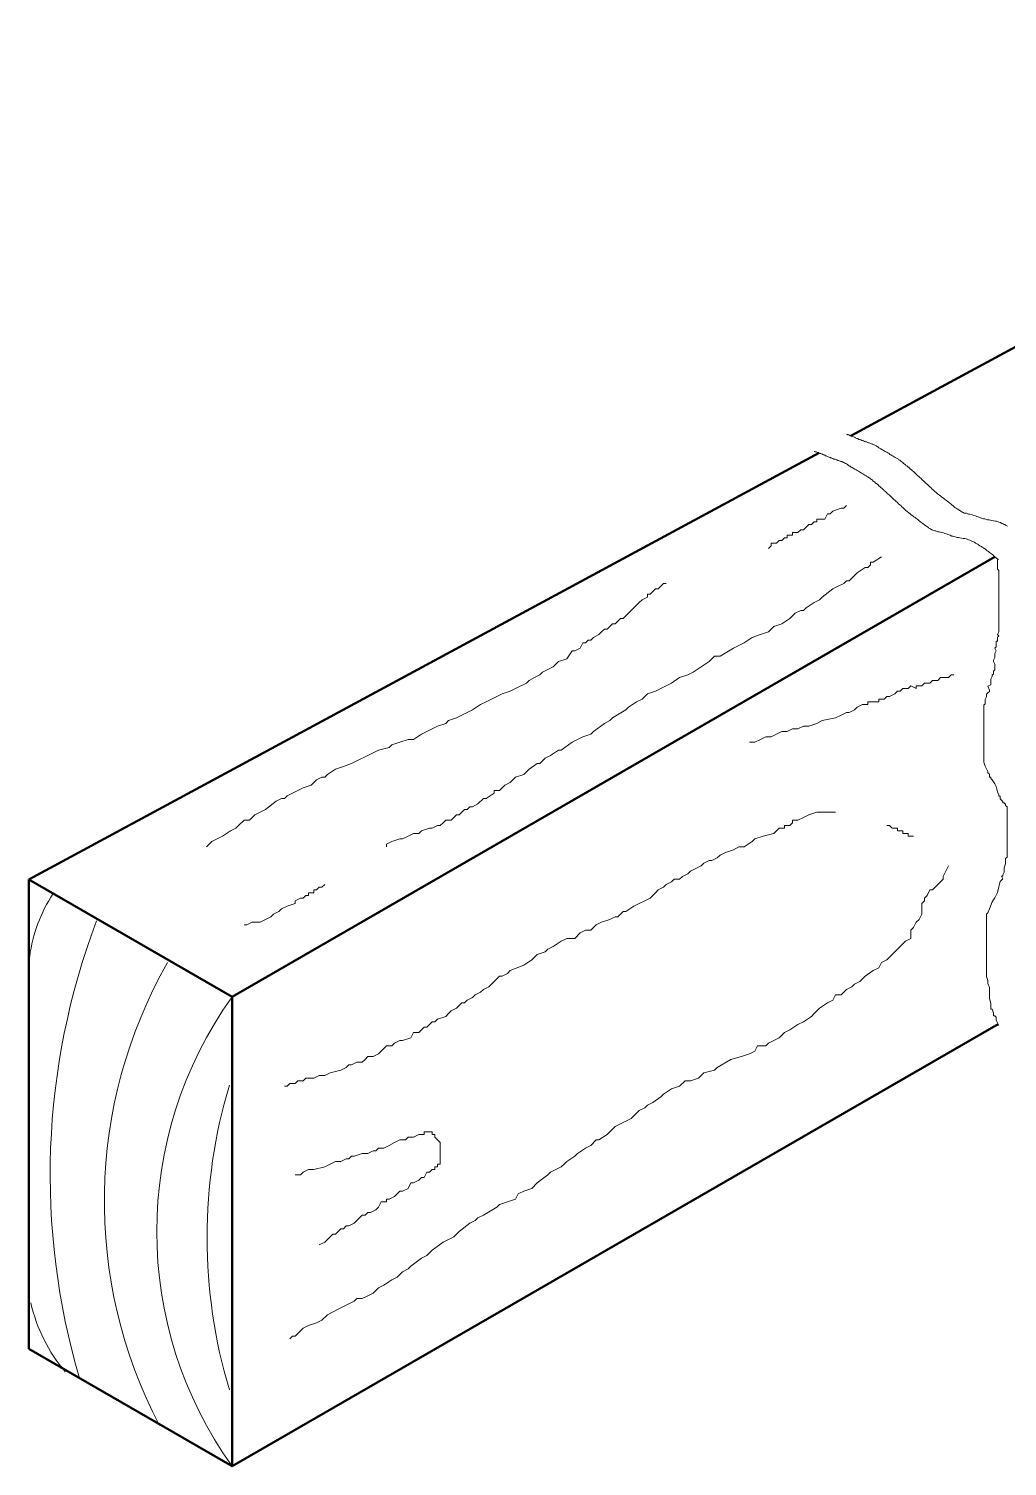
# Model space of a CAD drawing. Header units: millimetres. Extents: x -6.9 to 52, y 0 to 49.
# Drawn here: x -6.93 to 26.41, y 0 to 49 of the extents above; entities that cross this region are included whole.
import ezdxf

# ---------------------------------------------------------------- set-up
doc = ezdxf.new("R2010")
doc.units = ezdxf.units.MM
doc.layers.get('0').update_dxf_attribs({"lineweight": 50, "true_color": 0xffffff})
for name, color, linetype, lineweight, true_color in [('layer 1', 7, 'Continuous', 0, 0x000000), ('layer 2', 7, 'Continuous', 0, 0x000000), ('layer 3', 7, 'Continuous', 0, 0x000000)]:
    doc.layers.add(name, color=color, linetype=linetype, lineweight=lineweight, true_color=true_color)

msp = doc.modelspace()

# ---------------------------------------------------------------- linework, layer by layer
for p, q in [((21.078, 35.126), (46.765, 49)), ((-6.928, 20), (19.996, 34.542)), ((25.985, 31.002), (0, 16)), ((0, 16), (-6.928, 20)), ((-6.928, 20), (-6.928, 4)), ((0, 0), (0, 16)), ((0, 0), (26.1, 15.069)), ((-6.928, 4), (0, 0))]:
    msp.add_line(p, q)
at = {"layer": 'layer 1'}
for p, q in [((20.937, 35.179), (20.963, 35.17)), ((20.963, 35.17), (20.981, 35.161)), ((20.981, 35.161), (21.007, 35.153)), ((21.007, 35.153), (21.016, 35.153)), ((21.016, 35.153), (21.034, 35.144)), ((21.034, 35.144), (21.042, 35.135)), ((21.042, 35.135), (21.069, 35.126)), ((21.069, 35.126), (21.078, 35.126)), ((21.078, 35.126), (21.095, 35.117)), ((21.095, 35.117), (21.122, 35.109)), ((21.122, 35.109), (21.148, 35.1)), ((21.148, 35.1), (21.166, 35.091)), ((21.166, 35.091), (21.192, 35.073)), ((21.192, 35.073), (21.21, 35.073)), ((21.21, 35.073), (21.236, 35.065)), ((21.236, 35.065), (21.254, 35.047)), ((21.254, 35.047), (21.28, 35.038)), ((21.28, 35.038), (21.307, 35.029)), ((21.307, 35.029), (21.324, 35.021)), ((21.324, 35.021), (21.351, 35.003)), ((21.351, 35.003), (21.377, 34.994)), ((21.377, 34.994), (21.404, 34.985)), ((21.404, 34.985), (21.421, 34.985)), ((21.421, 34.985), (21.439, 34.976)), ((21.439, 34.976), (21.456, 34.968)), ((21.456, 34.968), (21.474, 34.968)), ((21.474, 34.968), (21.509, 34.95)), ((21.509, 34.95), (21.545, 34.932)), ((21.545, 34.932), (21.58, 34.924)), ((21.58, 34.924), (21.615, 34.915)), ((21.615, 34.915), (21.641, 34.906)), ((21.641, 34.906), (21.677, 34.888)), ((21.677, 34.888), (21.703, 34.88)), ((21.703, 34.88), (21.721, 34.871)), ((21.721, 34.871), (21.756, 34.862)), ((21.756, 34.862), (21.782, 34.853)), ((21.782, 34.853), (21.809, 34.844)), ((21.809, 34.844), (21.826, 34.836)), ((21.826, 34.836), (21.853, 34.827)), ((21.853, 34.827), (21.87, 34.818)), ((21.87, 34.818), (21.897, 34.8)), ((21.897, 34.8), (21.941, 34.783)), ((19.827, 34.588), (19.845, 34.588)), ((19.845, 34.588), (19.862, 34.579)), ((19.862, 34.579), (19.897, 34.579)), ((19.897, 34.579), (19.924, 34.57)), ((19.924, 34.57), (19.942, 34.561)), ((19.942, 34.561), (19.968, 34.553)), ((19.968, 34.553), (19.977, 34.553)), ((19.977, 34.553), (19.994, 34.544)), ((19.994, 34.544), (20.003, 34.535)), ((20.003, 34.535), (20.03, 34.526)), ((20.03, 34.526), (20.038, 34.526)), ((20.038, 34.526), (20.056, 34.517)), ((20.056, 34.517), (20.082, 34.509)), ((20.082, 34.509), (20.109, 34.5)), ((20.109, 34.5), (20.126, 34.491)), ((20.126, 34.491), (20.153, 34.473)), ((20.153, 34.473), (20.171, 34.473)), ((20.171, 34.473), (20.197, 34.465)), ((20.197, 34.465), (20.215, 34.447)), ((20.215, 34.447), (20.241, 34.438)), ((20.241, 34.438), (20.267, 34.429)), ((20.267, 34.429), (20.285, 34.421)), ((20.285, 34.421), (20.311, 34.403)), ((20.311, 34.403), (20.338, 34.394)), ((20.338, 34.394), (20.364, 34.385)), ((20.364, 34.385), (20.382, 34.385)), ((20.382, 34.385), (20.4, 34.376)), ((20.4, 34.376), (20.417, 34.368)), ((20.417, 34.368), (20.435, 34.368)), ((20.435, 34.368), (20.47, 34.35)), ((20.47, 34.35), (20.505, 34.332)), ((20.505, 34.332), (20.541, 34.324)), ((20.541, 34.324), (20.576, 34.315)), ((20.576, 34.315), (20.602, 34.306)), ((20.602, 34.306), (20.637, 34.288)), ((21.941, 34.783), (21.976, 34.765)), ((21.976, 34.765), (22.003, 34.747)), ((22.003, 34.747), (22.038, 34.712)), ((22.038, 34.712), (22.073, 34.695)), ((22.073, 34.695), (22.099, 34.686)), ((22.099, 34.686), (22.126, 34.659)), ((22.126, 34.659), (22.161, 34.642)), ((22.161, 34.642), (22.196, 34.624)), ((22.196, 34.624), (22.249, 34.589)), ((22.249, 34.589), (22.276, 34.58)), ((22.276, 34.58), (22.302, 34.562)), ((22.302, 34.562), (22.337, 34.545)), ((22.337, 34.545), (22.381, 34.518)), ((22.381, 34.518), (22.408, 34.492)), ((22.408, 34.492), (22.443, 34.474)), ((22.443, 34.474), (22.478, 34.448)), ((22.478, 34.448), (22.522, 34.43)), ((22.522, 34.43), (22.558, 34.404)), ((22.558, 34.404), (22.593, 34.386)), ((22.593, 34.386), (22.637, 34.36)), ((22.637, 34.36), (22.654, 34.351)), ((22.654, 34.351), (22.698, 34.325)), ((22.698, 34.325), (22.716, 34.307)), ((22.716, 34.307), (22.751, 34.289)), ((20.637, 34.288), (20.664, 34.28)), ((20.664, 34.28), (20.681, 34.271)), ((20.681, 34.271), (20.717, 34.262)), ((20.717, 34.262), (20.743, 34.253)), ((20.743, 34.253), (20.77, 34.244)), ((20.77, 34.244), (20.787, 34.236)), ((20.787, 34.236), (20.814, 34.227)), ((20.814, 34.227), (20.831, 34.218)), ((20.831, 34.218), (20.858, 34.2)), ((20.858, 34.2), (20.902, 34.183)), ((20.902, 34.183), (20.937, 34.165)), ((20.937, 34.165), (20.963, 34.147)), ((20.963, 34.147), (20.999, 34.112)), ((20.999, 34.112), (21.034, 34.095)), ((21.034, 34.095), (21.06, 34.086)), ((21.06, 34.086), (21.087, 34.059)), ((21.087, 34.059), (21.122, 34.042)), ((21.122, 34.042), (21.157, 34.024)), ((21.157, 34.024), (21.21, 33.989)), ((21.21, 33.989), (21.236, 33.98)), ((21.236, 33.98), (21.263, 33.962)), ((21.263, 33.962), (21.298, 33.945)), ((21.298, 33.945), (21.342, 33.918)), ((21.342, 33.918), (21.369, 33.892)), ((21.369, 33.892), (21.404, 33.874)), ((21.404, 33.874), (21.439, 33.848)), ((21.439, 33.848), (21.483, 33.83)), ((21.483, 33.83), (21.518, 33.804)), ((22.751, 34.289), (22.787, 34.263)), ((22.787, 34.263), (22.822, 34.237)), ((22.822, 34.237), (22.848, 34.219)), ((22.848, 34.219), (22.875, 34.184)), ((22.875, 34.184), (22.901, 34.166)), ((22.901, 34.166), (22.936, 34.14)), ((22.936, 34.14), (22.954, 34.113)), ((22.954, 34.113), (22.989, 34.096)), ((22.989, 34.096), (23.033, 34.06)), ((23.033, 34.06), (23.051, 34.052)), ((23.051, 34.052), (23.077, 34.025)), ((23.077, 34.025), (23.112, 33.99)), ((23.112, 33.99), (23.13, 33.972)), ((23.13, 33.972), (23.157, 33.955)), ((23.157, 33.955), (23.183, 33.928)), ((23.183, 33.928), (23.209, 33.911)), ((23.209, 33.911), (23.245, 33.875)), ((23.245, 33.875), (23.262, 33.858)), ((23.262, 33.858), (23.28, 33.84)), ((23.28, 33.84), (23.306, 33.814)), ((23.306, 33.814), (23.341, 33.778)), ((21.518, 33.804), (21.554, 33.786)), ((21.554, 33.786), (21.598, 33.76)), ((21.598, 33.76), (21.615, 33.751)), ((21.615, 33.751), (21.659, 33.725)), ((21.659, 33.725), (21.677, 33.707)), ((21.677, 33.707), (21.712, 33.689)), ((21.712, 33.689), (21.747, 33.663)), ((21.747, 33.663), (21.783, 33.637)), ((21.783, 33.637), (21.809, 33.619)), ((21.809, 33.619), (21.835, 33.584)), ((21.835, 33.584), (21.862, 33.566)), ((21.862, 33.566), (21.897, 33.54)), ((21.897, 33.54), (21.915, 33.513)), ((21.915, 33.513), (21.95, 33.496)), ((21.95, 33.496), (21.994, 33.46)), ((21.994, 33.46), (22.012, 33.452)), ((22.012, 33.452), (22.038, 33.425)), ((22.038, 33.425), (22.073, 33.39)), ((22.073, 33.39), (22.091, 33.372)), ((22.091, 33.372), (22.117, 33.355)), ((22.117, 33.355), (22.144, 33.328)), ((22.144, 33.328), (22.17, 33.311)), ((23.341, 33.778), (23.359, 33.761)), ((23.359, 33.761), (23.394, 33.734)), ((23.394, 33.734), (23.43, 33.708)), ((23.43, 33.708), (23.474, 33.664)), ((23.474, 33.664), (23.5, 33.638)), ((23.5, 33.638), (23.526, 33.611)), ((23.526, 33.611), (23.553, 33.585)), ((23.553, 33.585), (23.588, 33.558)), ((23.588, 33.558), (23.615, 33.532)), ((23.615, 33.532), (23.65, 33.497)), ((23.65, 33.497), (23.694, 33.461)), ((23.694, 33.461), (23.747, 33.408)), ((23.747, 33.408), (23.782, 33.373)), ((23.782, 33.373), (23.817, 33.347)), ((23.817, 33.347), (23.852, 33.303)), ((22.17, 33.311), (22.205, 33.275)), ((22.205, 33.275), (22.223, 33.258)), ((22.223, 33.258), (22.241, 33.24)), ((22.241, 33.24), (22.267, 33.214)), ((22.267, 33.214), (22.302, 33.178)), ((22.302, 33.178), (22.32, 33.161)), ((22.32, 33.161), (22.355, 33.134)), ((22.355, 33.134), (22.39, 33.108)), ((22.39, 33.108), (22.434, 33.064)), ((22.434, 33.064), (22.461, 33.038)), ((22.461, 33.038), (22.487, 33.011)), ((22.487, 33.011), (22.514, 32.985)), ((22.514, 32.985), (22.549, 32.958)), ((22.549, 32.958), (22.575, 32.932)), ((22.575, 32.932), (22.611, 32.897)), ((22.611, 32.897), (22.655, 32.861)), ((22.655, 32.861), (22.707, 32.808)), ((23.852, 33.303), (23.896, 33.268)), ((23.896, 33.268), (23.932, 33.241)), ((23.932, 33.241), (23.993, 33.179)), ((23.993, 33.179), (24.037, 33.144)), ((24.037, 33.144), (24.099, 33.1)), ((24.099, 33.1), (24.143, 33.065)), ((24.143, 33.065), (24.178, 33.03)), ((24.178, 33.03), (24.231, 32.994)), ((24.231, 32.994), (24.266, 32.968)), ((24.266, 32.968), (24.31, 32.942)), ((24.31, 32.942), (24.337, 32.915)), ((24.337, 32.915), (24.399, 32.871)), ((24.399, 32.871), (24.451, 32.827)), ((22.707, 32.808), (22.743, 32.773)), ((22.743, 32.773), (22.778, 32.747)), ((22.778, 32.747), (22.813, 32.703)), ((22.813, 32.703), (22.857, 32.668)), ((22.857, 32.668), (22.892, 32.641)), ((22.892, 32.641), (22.954, 32.579)), ((22.954, 32.579), (22.998, 32.544)), ((22.998, 32.544), (23.06, 32.5)), ((23.06, 32.5), (23.104, 32.465)), ((23.104, 32.465), (23.139, 32.43)), ((23.139, 32.43), (23.192, 32.394)), ((23.192, 32.394), (23.227, 32.368)), ((23.227, 32.368), (23.271, 32.342)), ((23.271, 32.342), (23.298, 32.315)), ((24.451, 32.827), (24.504, 32.783)), ((24.504, 32.783), (24.575, 32.73)), ((24.575, 32.73), (24.628, 32.686)), ((24.628, 32.686), (24.672, 32.66)), ((24.672, 32.66), (24.707, 32.633)), ((24.707, 32.633), (24.76, 32.598)), ((24.76, 32.598), (24.777, 32.58)), ((24.777, 32.58), (24.813, 32.563)), ((24.813, 32.563), (24.839, 32.545)), ((24.839, 32.545), (24.865, 32.528)), ((24.865, 32.528), (24.874, 32.519)), ((24.874, 32.519), (24.909, 32.51)), ((24.909, 32.51), (24.945, 32.492)), ((24.945, 32.492), (24.98, 32.484)), ((24.98, 32.484), (25.015, 32.484)), ((25.015, 32.484), (25.086, 32.457)), ((25.086, 32.457), (25.13, 32.448)), ((25.13, 32.448), (25.174, 32.44)), ((25.174, 32.44), (25.218, 32.431)), ((25.218, 32.431), (25.271, 32.413)), ((25.271, 32.413), (25.323, 32.395)), ((25.323, 32.395), (25.376, 32.378)), ((25.376, 32.378), (25.42, 32.36)), ((25.42, 32.36), (25.5, 32.334)), ((23.298, 32.315), (23.359, 32.271)), ((23.359, 32.271), (23.412, 32.227)), ((23.412, 32.227), (23.465, 32.183)), ((23.465, 32.183), (23.535, 32.13)), ((23.535, 32.13), (23.588, 32.086)), ((23.588, 32.086), (23.632, 32.06)), ((23.632, 32.06), (23.668, 32.033)), ((23.668, 32.033), (23.72, 31.998)), ((23.72, 31.998), (23.738, 31.98)), ((23.738, 31.98), (23.773, 31.963)), ((23.773, 31.963), (23.8, 31.945)), ((23.8, 31.945), (23.826, 31.928)), ((23.826, 31.928), (23.835, 31.919)), ((23.835, 31.919), (23.87, 31.91)), ((23.87, 31.91), (23.905, 31.892)), ((23.905, 31.892), (23.941, 31.884)), ((23.941, 31.884), (23.976, 31.884)), ((23.976, 31.884), (24.046, 31.857)), ((24.046, 31.857), (24.09, 31.848)), ((25.5, 32.334), (25.561, 32.307)), ((25.561, 32.307), (25.597, 32.299)), ((25.597, 32.299), (25.649, 32.29)), ((25.649, 32.29), (25.702, 32.272)), ((25.702, 32.272), (25.737, 32.263)), ((25.737, 32.263), (25.79, 32.255)), ((25.79, 32.255), (25.834, 32.246)), ((25.834, 32.246), (25.887, 32.237)), ((25.887, 32.237), (25.949, 32.228)), ((25.949, 32.228), (26.002, 32.219)), ((26.002, 32.219), (26.046, 32.211)), ((26.046, 32.211), (26.081, 32.202)), ((26.081, 32.202), (26.125, 32.184)), ((26.125, 32.184), (26.178, 32.166)), ((26.178, 32.166), (26.222, 32.14)), ((26.222, 32.14), (26.266, 32.122)), ((26.266, 32.122), (26.301, 32.105)), ((26.301, 32.105), (26.328, 32.096)), ((26.328, 32.096), (26.354, 32.078)), ((26.354, 32.078), (26.372, 32.07)), ((26.372, 32.07), (26.416, 32.043)), ((24.09, 31.848), (24.134, 31.84)), ((24.134, 31.84), (24.179, 31.831)), ((24.179, 31.831), (24.231, 31.813)), ((24.231, 31.813), (24.284, 31.795)), ((24.284, 31.795), (24.337, 31.778)), ((24.337, 31.778), (24.381, 31.76)), ((24.381, 31.76), (24.46, 31.734)), ((24.46, 31.734), (24.522, 31.707)), ((24.522, 31.707), (24.557, 31.699)), ((24.557, 31.699), (24.61, 31.69)), ((24.61, 31.69), (24.663, 31.672)), ((24.663, 31.672), (24.698, 31.663)), ((24.698, 31.663), (24.751, 31.655)), ((24.751, 31.655), (24.795, 31.646)), ((24.795, 31.646), (24.848, 31.637)), ((24.848, 31.637), (24.91, 31.628)), ((24.91, 31.628), (24.963, 31.619)), ((24.963, 31.619), (25.007, 31.611)), ((25.007, 31.611), (25.042, 31.602)), ((25.042, 31.602), (25.086, 31.584)), ((25.086, 31.584), (25.139, 31.566)), ((25.139, 31.566), (25.183, 31.54)), ((25.183, 31.54), (25.227, 31.522)), ((25.227, 31.522), (25.262, 31.505)), ((25.262, 31.505), (25.288, 31.496)), ((25.288, 31.496), (25.315, 31.478)), ((25.315, 31.478), (25.332, 31.47)), ((25.332, 31.47), (25.377, 31.443)), ((25.377, 31.443), (25.403, 31.426)), ((25.403, 31.426), (25.429, 31.408)), ((25.429, 31.408), (25.473, 31.373)), ((25.473, 31.373), (25.5, 31.364)), ((25.5, 31.364), (25.526, 31.346)), ((25.526, 31.346), (25.553, 31.329)), ((25.553, 31.329), (25.579, 31.32)), ((25.579, 31.32), (25.597, 31.302)), ((25.597, 31.302), (25.614, 31.293)), ((25.614, 31.293), (25.632, 31.285)), ((25.632, 31.285), (25.676, 31.249)), ((25.676, 31.249), (25.702, 31.232)), ((25.702, 31.232), (25.729, 31.205)), ((25.729, 31.205), (25.764, 31.179)), ((25.764, 31.179), (25.799, 31.152)), ((25.799, 31.152), (25.835, 31.126)), ((25.835, 31.126), (25.87, 31.1)), ((25.87, 31.1), (25.914, 31.064)), ((25.914, 31.064), (25.984, 31.003)), ((25.984, 31.003), (26.055, 30.941)), ((26.055, 30.941), (26.108, 30.906))]:
    msp.add_line(p, q, dxfattribs=at)
at = {"layer": 'layer 2'}
for p, q in [((26.076, 30.898), (26.076, 30.852)), ((26.076, 30.852), (26.076, 30.806)), ((26.076, 30.806), (26.076, 30.713)), ((26.076, 30.713), (26.076, 30.62)), ((26.076, 30.62), (26.076, 30.574)), ((26.076, 30.574), (26.122, 30.528)), ((26.122, 30.528), (26.122, 30.435)), ((26.122, 30.435), (26.122, 30.389)), ((26.122, 30.389), (26.122, 30.343)), ((26.122, 30.343), (26.122, 30.297)), ((26.122, 30.297), (26.122, 30.25)), ((26.122, 30.25), (26.122, 30.204)), ((26.122, 30.204), (26.122, 30.158)), ((26.122, 30.158), (26.122, 30.111)), ((26.122, 30.111), (26.122, 30.065)), ((26.122, 30.065), (26.122, 30.019)), ((26.122, 30.019), (26.122, 29.973)), ((26.122, 29.973), (26.122, 29.88)), ((26.122, 29.88), (26.122, 29.787)), ((26.122, 29.787), (26.122, 29.741)), ((26.122, 29.741), (26.122, 29.649)), ((26.122, 29.649), (26.122, 29.556)), ((26.122, 29.556), (26.122, 29.51)), ((26.122, 29.51), (26.122, 29.464)), ((26.122, 29.464), (26.122, 29.371)), ((26.122, 29.371), (26.122, 29.325)), ((26.122, 29.325), (26.122, 29.278)), ((26.122, 29.278), (26.122, 29.232)), ((26.122, 29.232), (26.122, 29.186)), ((26.122, 29.186), (26.122, 29.14)), ((26.122, 29.14), (26.122, 29.093)), ((26.122, 29.093), (26.122, 29.047)), ((26.122, 29.047), (26.122, 29.001)), ((26.122, 29.001), (26.122, 28.955)), ((26.122, 28.955), (26.122, 28.908)), ((26.122, 28.446), (26.076, 28.353)), ((26.122, 28.908), (26.122, 28.862)), ((26.122, 28.862), (26.122, 28.816)), ((26.122, 28.816), (26.122, 28.769)), ((26.122, 28.769), (26.122, 28.723)), ((26.122, 28.723), (26.122, 28.677)), ((26.122, 28.677), (26.122, 28.631)), ((26.122, 28.631), (26.122, 28.538)), ((26.122, 28.538), (26.122, 28.492)), ((26.122, 28.492), (26.122, 28.446)), ((26.029, 27.936), (25.983, 27.89)), ((26.076, 28.122), (26.029, 28.122)), ((26.029, 28.122), (26.029, 28.075)), ((26.029, 28.075), (26.029, 28.029)), ((26.029, 28.029), (26.029, 27.936)), ((26.076, 28.353), (26.122, 28.307)), ((26.122, 28.307), (26.076, 28.26)), ((26.076, 28.26), (26.076, 28.214)), ((26.076, 28.214), (26.076, 28.168)), ((26.076, 28.168), (26.076, 28.122)), ((25.983, 27.566), (25.937, 27.474)), ((25.937, 27.474), (25.937, 27.427)), ((25.983, 27.89), (26.029, 27.798)), ((26.029, 27.798), (25.983, 27.705)), ((25.983, 27.705), (25.983, 27.659)), ((25.983, 27.659), (25.983, 27.566)), ((25.937, 27.011), (25.891, 26.965)), ((25.891, 26.965), (25.891, 26.918)), ((25.937, 27.427), (25.983, 27.335)), ((25.983, 27.15), (25.937, 27.104)), ((25.937, 27.104), (25.937, 27.057)), ((25.937, 27.057), (25.937, 27.011)), ((25.983, 27.335), (25.983, 27.242)), ((25.983, 27.242), (25.983, 27.196)), ((25.983, 27.196), (25.983, 27.15)), ((25.844, 26.641), (25.752, 26.594)), ((25.752, 26.594), (25.798, 26.456)), ((25.891, 26.918), (25.844, 26.826)), ((25.844, 26.826), (25.844, 26.78)), ((25.844, 26.78), (25.844, 26.733)), ((25.844, 26.733), (25.844, 26.641)), ((25.659, 25.993), (25.613, 25.947)), ((25.705, 26.224), (25.659, 26.132)), ((25.659, 26.132), (25.659, 26.085)), ((25.659, 26.085), (25.659, 25.993)), ((25.752, 26.363), (25.705, 26.317)), ((25.705, 26.317), (25.705, 26.224)), ((25.798, 26.409), (25.752, 26.363)), ((25.798, 26.456), (25.798, 26.409)), ((25.613, 25.947), (25.613, 25.9)), ((25.613, 25.9), (25.613, 25.854)), ((25.613, 25.854), (25.613, 25.808)), ((25.613, 25.808), (25.613, 25.715)), ((25.613, 25.715), (25.613, 25.623)), ((25.613, 25.623), (25.613, 25.576)), ((25.613, 25.576), (25.613, 25.53)), ((25.613, 25.53), (25.613, 25.484)), ((25.613, 25.484), (25.613, 25.438)), ((25.613, 25.438), (25.613, 25.299)), ((25.613, 25.299), (25.613, 25.206)), ((25.613, 25.206), (25.613, 25.114)), ((25.613, 25.114), (25.613, 24.975)), ((25.613, 24.975), (25.613, 24.836)), ((25.613, 24.836), (25.613, 24.743)), ((25.613, 24.743), (25.613, 24.651)), ((25.613, 24.651), (25.613, 24.605)), ((25.613, 24.605), (25.613, 24.512)), ((25.613, 24.512), (25.613, 24.42)), ((25.613, 24.42), (25.613, 24.373)), ((25.613, 24.373), (25.613, 24.281)), ((25.613, 24.281), (25.613, 24.234)), ((25.613, 24.234), (25.613, 24.188)), ((25.613, 24.188), (25.613, 24.142)), ((25.613, 24.142), (25.613, 24.096)), ((25.613, 24.096), (25.613, 24.049)), ((25.613, 24.049), (25.613, 24.003)), ((25.613, 24.003), (25.659, 23.864)), ((25.659, 23.864), (25.752, 23.679)), ((25.752, 23.679), (25.752, 23.633)), ((25.752, 23.633), (25.798, 23.587)), ((25.798, 23.587), (25.798, 23.54)), ((25.798, 23.54), (25.798, 23.494)), ((25.798, 23.494), (25.844, 23.494)), ((25.844, 23.494), (25.844, 23.448)), ((25.844, 23.448), (25.891, 23.401)), ((25.891, 23.401), (25.983, 23.263)), ((25.983, 23.263), (26.029, 23.17)), ((26.029, 23.17), (26.076, 22.985)), ((26.076, 22.985), (26.122, 22.892)), ((26.122, 22.892), (26.122, 22.846)), ((26.122, 22.846), (26.168, 22.846)), ((26.168, 22.846), (26.168, 22.8)), ((26.168, 22.8), (26.168, 22.754)), ((26.168, 22.754), (26.215, 22.707)), ((26.215, 22.707), (26.261, 22.661)), ((26.261, 22.661), (26.261, 22.615)), ((26.261, 22.615), (26.307, 22.615)), ((26.307, 22.615), (26.353, 22.569)), ((26.353, 22.569), (26.353, 22.522)), ((26.353, 22.522), (26.4, 22.476)), ((26.4, 22.476), (26.4, 22.383)), ((26.4, 22.383), (26.4, 22.291)), ((26.4, 22.291), (26.4, 22.106)), ((26.4, 22.106), (26.4, 21.921)), ((26.4, 21.921), (26.4, 21.782)), ((26.4, 21.782), (26.4, 21.736)), ((26.4, 21.736), (26.4, 21.689)), ((26.4, 21.689), (26.4, 21.643)), ((26.4, 21.643), (26.4, 21.597)), ((26.4, 21.597), (26.4, 21.504)), ((26.4, 21.504), (26.4, 21.365)), ((26.4, 21.365), (26.4, 21.227)), ((26.4, 21.227), (26.4, 21.088)), ((26.4, 21.088), (26.4, 20.903)), ((26.4, 20.764), (26.353, 20.717)), ((26.353, 20.717), (26.353, 20.532)), ((26.4, 20.903), (26.4, 20.856)), ((26.4, 20.856), (26.4, 20.764)), ((26.261, 20.116), (26.215, 20.116)), ((26.215, 20.116), (26.261, 20.023)), ((26.307, 20.255), (26.261, 20.162)), ((26.261, 20.162), (26.261, 20.116)), ((26.353, 20.532), (26.307, 20.394)), ((26.307, 20.394), (26.307, 20.255)), ((26.122, 19.746), (26.076, 19.561)), ((26.168, 19.931), (26.122, 19.746)), ((26.261, 20.023), (26.168, 19.931)), ((25.891, 19.237), (25.798, 19.005)), ((25.983, 19.376), (25.891, 19.237)), ((26.076, 19.561), (25.983, 19.376)), ((25.752, 18.866), (25.705, 18.82)), ((25.705, 18.82), (25.705, 18.728)), ((25.705, 18.728), (25.705, 18.543)), ((25.798, 19.005), (25.752, 18.866)), ((25.705, 18.543), (25.705, 18.357)), ((25.705, 18.357), (25.705, 18.172)), ((25.705, 18.172), (25.705, 18.034)), ((25.705, 18.034), (25.705, 17.802)), ((25.705, 17.802), (25.705, 17.663)), ((25.705, 17.663), (25.705, 17.571)), ((25.705, 17.571), (25.705, 17.478)), ((25.705, 17.478), (25.705, 17.386)), ((25.705, 17.386), (25.705, 17.339)), ((25.705, 17.339), (25.705, 17.201)), ((25.705, 17.201), (25.705, 17.108)), ((25.705, 17.108), (25.705, 16.969)), ((25.705, 16.969), (25.705, 16.83)), ((25.705, 16.83), (25.705, 16.784)), ((25.705, 16.784), (25.705, 16.738)), ((25.705, 16.738), (25.705, 16.692)), ((25.705, 16.692), (25.752, 16.553)), ((25.752, 16.553), (25.752, 16.46)), ((25.752, 16.46), (25.798, 16.321)), ((25.798, 16.321), (25.798, 16.229)), ((25.798, 16.229), (25.798, 16.09)), ((25.798, 16.09), (25.798, 15.951)), ((25.798, 15.951), (25.844, 15.766)), ((25.844, 15.766), (25.844, 15.627)), ((25.844, 15.627), (25.844, 15.581)), ((25.844, 15.581), (25.891, 15.581)), ((25.891, 15.581), (25.937, 15.442)), ((25.937, 15.442), (25.937, 15.396)), ((25.937, 15.396), (25.937, 15.35)), ((25.937, 15.35), (25.983, 15.35)), ((25.983, 15.35), (26.029, 15.303)), ((26.029, 15.303), (26.029, 15.257)), ((26.029, 15.257), (26.029, 15.211)), ((26.029, 15.211), (26.122, 15.026))]:
    msp.add_line(p, q, dxfattribs=at)
at = {"layer": 'layer 3'}
for p, q in [((20.287, 32.47), (20.195, 32.287)), ((20.378, 32.47), (20.287, 32.47)), ((20.47, 32.561), (20.378, 32.47)), ((20.745, 32.653), (20.47, 32.561)), ((20.836, 32.653), (20.745, 32.653)), ((20.928, 32.745), (20.836, 32.653)), ((19.371, 31.92), (19.279, 31.828)), ((19.462, 31.92), (19.371, 31.92)), ((19.554, 32.012), (19.462, 31.92)), ((19.645, 32.103), (19.554, 32.012)), ((19.737, 32.103), (19.645, 32.103)), ((19.829, 32.195), (19.737, 32.103)), ((19.92, 32.195), (19.829, 32.195)), ((20.012, 32.287), (19.92, 32.287)), ((19.92, 32.287), (19.92, 32.195)), ((20.195, 32.287), (20.012, 32.287)), ((18.363, 31.37), (18.271, 31.279)), ((18.454, 31.462), (18.363, 31.462)), ((18.363, 31.462), (18.363, 31.37)), ((18.546, 31.462), (18.454, 31.462)), ((18.638, 31.554), (18.546, 31.462)), ((18.729, 31.554), (18.638, 31.554)), ((18.821, 31.645), (18.729, 31.554)), ((18.912, 31.645), (18.821, 31.645)), ((19.004, 31.737), (18.912, 31.737)), ((18.912, 31.737), (18.912, 31.645)), ((19.096, 31.737), (19.004, 31.737)), ((19.187, 31.828), (19.096, 31.828)), ((19.096, 31.828), (19.096, 31.737)), ((19.279, 31.828), (19.187, 31.828)), ((21.844, 30.821), (22.119, 31.004)), ((21.203, 30.362), (21.295, 30.454)), ((21.295, 30.454), (21.569, 30.637)), ((21.569, 30.637), (21.661, 30.637)), ((21.661, 30.637), (21.753, 30.729)), ((21.753, 30.729), (21.753, 30.821)), ((21.753, 30.821), (21.844, 30.821)), ((14.423, 29.904), (14.331, 29.813)), ((14.515, 29.904), (14.423, 29.904)), ((14.606, 29.996), (14.515, 29.904)), ((14.698, 30.088), (14.606, 29.996)), ((14.789, 30.088), (14.698, 30.088)), ((20.103, 29.629), (20.47, 29.904)), ((20.47, 29.904), (20.653, 29.996)), ((20.653, 29.996), (20.836, 30.088)), ((20.836, 30.088), (20.928, 30.179)), ((20.928, 30.179), (21.02, 30.179)), ((21.02, 30.179), (21.111, 30.271)), ((21.111, 30.271), (21.203, 30.362)), ((13.873, 29.446), (13.782, 29.355)), ((13.965, 29.538), (13.873, 29.446)), ((14.148, 29.629), (13.965, 29.538)), ((14.24, 29.721), (14.148, 29.721)), ((14.148, 29.721), (14.148, 29.629)), ((14.331, 29.813), (14.24, 29.721)), ((19.554, 29.263), (19.829, 29.446)), ((19.829, 29.446), (20.012, 29.538)), ((20.012, 29.538), (20.103, 29.629)), ((13.415, 28.988), (13.323, 28.896)), ((13.507, 29.08), (13.415, 28.988)), ((13.598, 29.171), (13.507, 29.08)), ((13.69, 29.263), (13.598, 29.171)), ((13.782, 29.355), (13.69, 29.263)), ((19.004, 28.896), (19.187, 29.08)), ((19.187, 29.08), (19.371, 29.171)), ((19.371, 29.171), (19.462, 29.171)), ((19.462, 29.171), (19.554, 29.263)), ((12.59, 28.438), (12.499, 28.347)), ((12.682, 28.53), (12.59, 28.438)), ((12.774, 28.53), (12.682, 28.53)), ((12.865, 28.622), (12.774, 28.53)), ((12.957, 28.713), (12.865, 28.622)), ((13.049, 28.713), (12.957, 28.713)), ((13.232, 28.896), (13.049, 28.713)), ((13.323, 28.896), (13.232, 28.896)), ((17.996, 28.347), (18.271, 28.438)), ((18.271, 28.438), (18.454, 28.622)), ((18.454, 28.622), (18.729, 28.713)), ((18.729, 28.713), (19.004, 28.896)), ((11.949, 28.072), (11.857, 27.889)), ((12.041, 28.072), (11.949, 28.072)), ((12.132, 28.164), (12.041, 28.072)), ((12.224, 28.164), (12.132, 28.164)), ((12.316, 28.255), (12.224, 28.164)), ((12.499, 28.347), (12.316, 28.255)), ((17.08, 27.889), (17.263, 27.98)), ((17.263, 27.98), (17.446, 28.072)), ((17.446, 28.072), (17.721, 28.255)), ((17.721, 28.255), (17.996, 28.347)), ((11.399, 27.522), (11.124, 27.431)), ((11.583, 27.797), (11.399, 27.522)), ((11.674, 27.797), (11.583, 27.797)), ((11.857, 27.889), (11.674, 27.797)), ((16.255, 27.431), (16.439, 27.614)), ((16.439, 27.614), (16.622, 27.614)), ((16.622, 27.614), (17.08, 27.889)), ((10.483, 26.972), (10.3, 26.881)), ((10.575, 27.064), (10.483, 26.972)), ((10.758, 27.156), (10.575, 27.064)), ((10.941, 27.247), (10.758, 27.156)), ((11.033, 27.339), (10.941, 27.247)), ((11.124, 27.431), (11.033, 27.339)), ((15.247, 26.881), (15.522, 26.972)), ((15.522, 26.972), (15.706, 27.064)), ((15.706, 27.064), (15.98, 27.247)), ((15.98, 27.247), (16.255, 27.431)), ((24.41, 26.881), (24.501, 26.972)), ((24.501, 26.972), (24.593, 26.972)), ((9.659, 26.514), (9.475, 26.423)), ((10.025, 26.698), (9.659, 26.514)), ((10.117, 26.789), (10.025, 26.698)), ((10.3, 26.881), (10.117, 26.789)), ((14.423, 26.423), (14.606, 26.514)), ((14.606, 26.514), (14.973, 26.698)), ((14.973, 26.698), (15.247, 26.881)), ((22.761, 26.423), (22.852, 26.514)), ((22.852, 26.514), (22.944, 26.514)), ((22.944, 26.514), (23.035, 26.514)), ((23.035, 26.514), (23.127, 26.606)), ((23.127, 26.606), (23.31, 26.514)), ((23.31, 26.514), (23.31, 26.606)), ((23.31, 26.606), (23.494, 26.606)), ((23.494, 26.606), (23.585, 26.698)), ((23.585, 26.698), (23.677, 26.698)), ((23.677, 26.698), (23.768, 26.698)), ((23.768, 26.698), (23.86, 26.789)), ((23.86, 26.789), (23.952, 26.789)), ((23.952, 26.789), (24.043, 26.789)), ((24.043, 26.789), (24.135, 26.881)), ((24.135, 26.881), (24.318, 26.881)), ((24.318, 26.881), (24.41, 26.881)), ((8.651, 26.056), (8.467, 25.965)), ((9.017, 26.239), (8.651, 26.056)), ((9.2, 26.331), (9.017, 26.239)), ((9.475, 26.423), (9.2, 26.331)), ((13.507, 25.873), (13.782, 26.056)), ((13.782, 26.056), (13.965, 26.148)), ((13.965, 26.148), (14.056, 26.239)), ((14.056, 26.239), (14.148, 26.331)), ((14.148, 26.331), (14.423, 26.423)), ((21.661, 25.965), (21.661, 26.056)), ((21.661, 26.056), (21.844, 26.056)), ((21.844, 26.056), (21.936, 26.056)), ((21.936, 26.056), (22.028, 26.056)), ((22.028, 26.056), (22.028, 26.148)), ((22.028, 26.148), (22.119, 26.148)), ((22.119, 26.148), (22.211, 26.148)), ((22.211, 26.148), (22.302, 26.239)), ((22.302, 26.239), (22.394, 26.239)), ((22.394, 26.239), (22.577, 26.331)), ((22.577, 26.331), (22.669, 26.423)), ((22.669, 26.423), (22.761, 26.423)), ((7.643, 25.506), (7.368, 25.415)), ((7.826, 25.598), (7.643, 25.506)), ((8.009, 25.69), (7.826, 25.598)), ((8.193, 25.781), (8.009, 25.69)), ((8.467, 25.965), (8.193, 25.781)), ((12.865, 25.415), (12.957, 25.506)), ((12.957, 25.506), (13.415, 25.781)), ((13.415, 25.781), (13.507, 25.873)), ((20.103, 25.415), (20.562, 25.506)), ((20.562, 25.506), (20.745, 25.598)), ((20.745, 25.598), (20.928, 25.69)), ((20.928, 25.69), (21.02, 25.69)), ((21.02, 25.69), (21.203, 25.781)), ((21.203, 25.781), (21.295, 25.873)), ((21.295, 25.873), (21.478, 25.965)), ((21.478, 25.965), (21.569, 25.965)), ((21.569, 25.965), (21.661, 25.965)), ((6.818, 25.14), (6.452, 24.957)), ((7.001, 25.232), (6.818, 25.14)), ((7.276, 25.323), (7.001, 25.232)), ((7.368, 25.415), (7.276, 25.323)), ((12.224, 24.957), (12.316, 25.048)), ((12.316, 25.048), (12.682, 25.323)), ((12.682, 25.323), (12.865, 25.415)), ((18.363, 24.865), (18.729, 25.048)), ((18.729, 25.048), (18.912, 25.048)), ((18.912, 25.048), (19.096, 25.14)), ((19.096, 25.14), (19.279, 25.14)), ((19.279, 25.14), (19.462, 25.232)), ((19.462, 25.232), (19.645, 25.232)), ((19.645, 25.232), (19.92, 25.323)), ((19.92, 25.323), (20.103, 25.415)), ((5.444, 24.59), (5.352, 24.499)), ((5.719, 24.682), (5.444, 24.59)), ((5.994, 24.773), (5.719, 24.682)), ((6.177, 24.773), (5.994, 24.773)), ((6.452, 24.957), (6.177, 24.773)), ((11.216, 24.407), (11.583, 24.682)), ((11.583, 24.682), (11.766, 24.773)), ((11.766, 24.773), (11.949, 24.865)), ((11.949, 24.865), (12.224, 24.957)), ((17.63, 24.682), (17.813, 24.682)), ((17.813, 24.682), (17.996, 24.773)), ((17.996, 24.773), (18.179, 24.865)), ((18.179, 24.865), (18.363, 24.865)), ((4.253, 24.041), (4.07, 23.949)), ((4.619, 24.224), (4.253, 24.041)), ((4.986, 24.407), (4.619, 24.224)), ((5.352, 24.499), (4.986, 24.407)), ((10.483, 23.949), (10.666, 24.132)), ((10.666, 24.132), (10.85, 24.224)), ((10.85, 24.224), (11.124, 24.407)), ((11.124, 24.407), (11.216, 24.407)), ((3.245, 23.582), (3.153, 23.491)), ((3.52, 23.766), (3.245, 23.582)), ((3.795, 23.857), (3.52, 23.766)), ((4.07, 23.949), (3.795, 23.857)), ((9.659, 23.491), (9.933, 23.582)), ((9.933, 23.582), (10.025, 23.674)), ((10.025, 23.674), (10.117, 23.766)), ((10.117, 23.766), (10.392, 23.949)), ((10.392, 23.949), (10.483, 23.949)), ((2.237, 23.033), (2.054, 22.941)), ((2.42, 23.124), (2.237, 23.033)), ((2.695, 23.216), (2.42, 23.124)), ((2.878, 23.399), (2.695, 23.216)), ((3.062, 23.491), (2.878, 23.399)), ((3.153, 23.491), (3.062, 23.491)), ((8.926, 22.941), (8.926, 23.033)), ((8.926, 23.033), (9.109, 23.033)), ((9.109, 23.033), (9.2, 23.124)), ((9.2, 23.124), (9.292, 23.216)), ((9.292, 23.216), (9.475, 23.308)), ((9.475, 23.308), (9.567, 23.399)), ((9.567, 23.399), (9.659, 23.491)), ((1.504, 22.666), (1.138, 22.391)), ((1.687, 22.758), (1.504, 22.666)), ((1.779, 22.758), (1.687, 22.758)), ((1.871, 22.849), (1.779, 22.758)), ((2.054, 22.941), (1.871, 22.849)), ((8.193, 22.483), (8.376, 22.575)), ((8.376, 22.575), (8.559, 22.758)), ((8.559, 22.758), (8.651, 22.758)), ((8.651, 22.758), (8.926, 22.941)), ((0.771, 22.208), (0.588, 22.025)), ((0.954, 22.3), (0.771, 22.208)), ((1.138, 22.391), (0.954, 22.3)), ((7.46, 22.025), (7.551, 22.116)), ((7.551, 22.116), (7.643, 22.208)), ((7.643, 22.208), (7.734, 22.208)), ((7.734, 22.208), (7.826, 22.3)), ((7.826, 22.3), (7.918, 22.391)), ((7.918, 22.391), (8.009, 22.391)), ((8.009, 22.391), (8.101, 22.483)), ((8.101, 22.483), (8.193, 22.483)), ((19.279, 22.025), (19.462, 22.116)), ((19.462, 22.116), (19.645, 22.208)), ((19.645, 22.208), (19.92, 22.3)), ((19.92, 22.3), (20.012, 22.3)), ((20.012, 22.3), (20.103, 22.3)), ((20.103, 22.3), (20.195, 22.3)), ((20.195, 22.3), (20.287, 22.3)), ((20.287, 22.3), (20.378, 22.3)), ((20.378, 22.3), (20.562, 22.3)), ((-0.053, 21.658), (-0.328, 21.475)), ((0.13, 21.75), (-0.053, 21.658)), ((0.221, 21.842), (0.13, 21.75)), ((0.405, 22.025), (0.221, 21.842)), ((0.588, 22.025), (0.405, 22.025)), ((5.994, 21.475), (6.177, 21.567)), ((6.177, 21.567), (6.36, 21.567)), ((6.36, 21.567), (6.452, 21.658)), ((6.452, 21.658), (6.727, 21.75)), ((6.727, 21.75), (6.818, 21.75)), ((6.818, 21.75), (7.001, 21.842)), ((7.001, 21.842), (7.093, 21.842)), ((7.093, 21.842), (7.185, 21.933)), ((7.185, 21.933), (7.276, 22.025)), ((7.276, 22.025), (7.368, 22.025)), ((7.368, 22.025), (7.46, 22.025)), ((18.088, 21.475), (18.454, 21.567)), ((18.454, 21.567), (18.638, 21.75)), ((18.638, 21.75), (18.821, 21.75)), ((18.821, 21.75), (18.821, 21.842)), ((18.821, 21.842), (19.004, 21.842)), ((19.004, 21.842), (19.096, 21.933)), ((19.096, 21.933), (19.096, 22.025)), ((19.096, 22.025), (19.279, 22.025)), ((22.302, 21.842), (22.394, 21.842)), ((22.394, 21.842), (22.486, 21.75)), ((22.486, 21.75), (22.577, 21.75)), ((22.577, 21.75), (22.669, 21.75)), ((22.669, 21.75), (22.669, 21.658)), ((22.669, 21.658), (22.761, 21.658)), ((22.761, 21.658), (22.852, 21.658)), ((22.852, 21.658), (22.852, 21.567)), ((22.852, 21.567), (22.944, 21.567)), ((22.944, 21.567), (23.035, 21.567)), ((23.035, 21.567), (23.035, 21.475)), ((-0.786, 21.2), (-0.878, 21.109)), ((-0.695, 21.292), (-0.786, 21.2)), ((-0.512, 21.383), (-0.695, 21.292)), ((-0.328, 21.475), (-0.512, 21.383)), ((5.261, 21.2), (5.444, 21.292)), ((5.261, 21.109), (5.261, 21.2)), ((5.444, 21.292), (5.719, 21.383)), ((5.719, 21.383), (5.81, 21.383)), ((5.81, 21.383), (5.994, 21.475)), ((17.08, 21.017), (17.263, 21.109)), ((17.263, 21.109), (17.446, 21.109)), ((17.446, 21.109), (17.721, 21.292)), ((17.721, 21.292), (17.813, 21.383)), ((17.813, 21.383), (18.088, 21.475)), ((23.035, 21.475), (23.127, 21.475)), ((23.127, 21.475), (23.219, 21.475)), ((16.072, 20.559), (16.255, 20.65)), ((16.255, 20.65), (16.347, 20.65)), ((16.347, 20.65), (16.53, 20.742)), ((16.53, 20.742), (16.622, 20.834)), ((16.622, 20.834), (16.805, 20.925)), ((16.805, 20.925), (17.08, 21.017)), ((15.247, 20.009), (15.339, 20.101)), ((15.339, 20.101), (15.522, 20.192)), ((15.522, 20.192), (15.614, 20.284)), ((15.614, 20.284), (15.797, 20.376)), ((15.797, 20.376), (15.98, 20.467)), ((15.98, 20.467), (16.072, 20.559)), ((24.226, 20.101), (24.318, 20.284)), ((24.226, 20.009), (24.226, 20.101)), ((24.318, 20.284), (24.41, 20.467)), ((2.787, 19.551), (2.787, 19.643)), ((2.787, 19.643), (2.878, 19.643)), ((2.878, 19.643), (2.97, 19.734)), ((2.97, 19.734), (3.062, 19.734)), ((3.062, 19.734), (3.153, 19.826)), ((14.423, 19.551), (14.515, 19.643)), ((14.515, 19.643), (14.698, 19.734)), ((14.698, 19.734), (14.789, 19.826)), ((14.789, 19.826), (14.973, 19.917)), ((14.973, 19.917), (15.064, 20.009)), ((15.064, 20.009), (15.247, 20.009)), ((23.677, 19.459), (23.768, 19.643)), ((23.768, 19.643), (23.86, 19.643)), ((23.86, 19.643), (23.952, 19.734)), ((23.952, 19.734), (24.043, 19.826)), ((24.043, 19.826), (24.135, 19.917)), ((24.135, 19.917), (24.226, 20.009)), ((1.871, 19.093), (2.146, 19.185)), ((2.146, 19.276), (2.329, 19.368)), ((2.146, 19.185), (2.146, 19.276)), ((2.329, 19.368), (2.42, 19.368)), ((2.42, 19.368), (2.512, 19.459)), ((2.512, 19.459), (2.604, 19.459)), ((2.604, 19.459), (2.604, 19.551)), ((2.604, 19.551), (2.695, 19.551)), ((2.695, 19.551), (2.787, 19.551)), ((13.69, 19.093), (13.873, 19.185)), ((13.873, 19.185), (14.056, 19.276)), ((14.056, 19.276), (14.24, 19.368)), ((14.24, 19.368), (14.423, 19.551)), ((23.494, 19.185), (23.585, 19.276)), ((23.494, 19.093), (23.494, 19.185)), ((23.585, 19.368), (23.677, 19.459)), ((23.585, 19.276), (23.585, 19.368)), ((0.954, 18.543), (1.321, 18.726)), ((1.321, 18.726), (1.413, 18.818)), ((1.413, 18.818), (1.596, 18.91)), ((1.596, 18.91), (1.687, 19.001)), ((1.687, 19.001), (1.871, 19.093)), ((12.59, 18.543), (12.865, 18.635)), ((12.865, 18.635), (13.049, 18.726)), ((13.049, 18.726), (13.14, 18.726)), ((13.14, 18.726), (13.323, 18.91)), ((13.323, 18.91), (13.415, 18.91)), ((13.415, 18.91), (13.69, 19.093)), ((23.31, 18.543), (23.402, 18.635)), ((23.402, 18.635), (23.494, 18.818)), ((23.494, 19.001), (23.494, 19.093)), ((23.494, 18.91), (23.494, 19.001)), ((23.494, 18.818), (23.494, 18.91)), ((0.405, 18.452), (0.496, 18.452)), ((0.496, 18.452), (0.68, 18.543)), ((0.68, 18.543), (0.954, 18.543)), ((11.674, 17.993), (11.857, 18.177)), ((11.857, 18.177), (12.041, 18.268)), ((12.041, 18.268), (12.224, 18.268)), ((12.224, 18.268), (12.407, 18.452)), ((12.407, 18.452), (12.59, 18.543)), ((23.127, 18.268), (23.219, 18.36)), ((23.127, 18.177), (23.127, 18.268)), ((23.127, 17.993), (23.127, 18.177)), ((23.219, 18.36), (23.31, 18.543)), ((10.758, 17.627), (10.941, 17.719)), ((10.941, 17.719), (11.216, 17.902)), ((11.216, 17.902), (11.399, 17.993)), ((11.399, 17.993), (11.674, 17.993)), ((22.669, 17.627), (22.852, 17.81)), ((22.852, 17.81), (22.944, 17.902)), ((22.944, 17.902), (23.127, 17.993)), ((9.933, 17.077), (10.208, 17.26)), ((10.208, 17.26), (10.3, 17.352)), ((10.3, 17.352), (10.392, 17.444)), ((10.392, 17.444), (10.666, 17.535)), ((10.666, 17.535), (10.758, 17.627)), ((22.028, 16.986), (22.119, 17.169)), ((22.119, 17.169), (22.302, 17.26)), ((22.302, 17.26), (22.486, 17.444)), ((22.486, 17.444), (22.577, 17.535)), ((22.577, 17.535), (22.669, 17.627)), ((8.926, 16.527), (9.109, 16.711)), ((9.109, 16.711), (9.2, 16.711)), ((9.2, 16.711), (9.384, 16.802)), ((9.384, 16.802), (9.475, 16.894)), ((9.475, 16.894), (9.933, 17.077)), ((21.386, 16.527), (21.569, 16.711)), ((21.569, 16.711), (21.844, 16.894)), ((21.844, 16.894), (22.028, 16.986)), ((8.467, 16.161), (8.559, 16.253)), ((8.559, 16.253), (8.742, 16.344)), ((8.742, 16.344), (8.834, 16.436)), ((8.834, 16.436), (8.926, 16.527)), ((20.745, 16.069), (20.928, 16.253)), ((20.928, 16.253), (21.111, 16.344)), ((21.111, 16.344), (21.203, 16.436)), ((21.203, 16.436), (21.386, 16.527)), ((7.643, 15.611), (7.734, 15.703)), ((7.734, 15.703), (7.826, 15.794)), ((7.826, 15.794), (7.918, 15.794)), ((7.918, 15.794), (8.009, 15.886)), ((8.009, 15.886), (8.193, 15.978)), ((8.193, 15.978), (8.284, 16.069)), ((8.284, 16.069), (8.467, 16.161)), ((20.012, 15.611), (20.287, 15.794)), ((20.287, 15.794), (20.47, 15.886)), ((20.47, 15.886), (20.562, 16.069)), ((20.562, 16.069), (20.745, 16.069)), ((6.91, 15.153), (7.001, 15.245)), ((7.001, 15.245), (7.276, 15.336)), ((7.276, 15.336), (7.368, 15.428)), ((7.368, 15.428), (7.46, 15.52)), ((7.46, 15.52), (7.643, 15.611)), ((19.462, 15.153), (19.737, 15.336)), ((19.737, 15.336), (19.829, 15.428)), ((19.829, 15.428), (20.012, 15.611)), ((6.085, 14.603), (6.177, 14.787)), ((6.177, 14.787), (6.36, 14.787)), ((6.36, 14.787), (6.543, 14.97)), ((6.543, 14.97), (6.635, 14.97)), ((6.635, 14.97), (6.818, 15.153)), ((6.818, 15.153), (6.91, 15.153)), ((18.638, 14.603), (18.821, 14.787)), ((18.821, 14.787), (19.004, 14.878)), ((19.004, 14.878), (19.279, 15.062)), ((19.279, 15.062), (19.462, 15.153)), ((5.077, 14.145), (5.261, 14.329)), ((5.261, 14.329), (5.444, 14.329)), ((5.444, 14.329), (5.536, 14.42)), ((5.536, 14.42), (5.719, 14.512)), ((5.719, 14.512), (5.81, 14.512)), ((5.81, 14.512), (6.085, 14.603)), ((17.813, 14.145), (17.905, 14.329)), ((17.905, 14.329), (18.179, 14.329)), ((18.179, 14.329), (18.271, 14.42)), ((18.271, 14.42), (18.454, 14.512)), ((18.454, 14.512), (18.638, 14.603)), ((4.07, 13.687), (4.253, 13.779)), ((4.253, 13.779), (4.436, 13.779)), ((4.436, 13.779), (4.528, 13.87)), ((4.528, 13.87), (4.619, 13.962)), ((4.619, 13.962), (4.803, 13.962)), ((4.803, 13.962), (4.986, 14.054)), ((4.986, 14.054), (5.077, 14.145)), ((16.53, 13.596), (16.988, 13.87)), ((16.988, 13.87), (17.355, 13.962)), ((17.355, 13.962), (17.63, 14.054)), ((17.63, 14.054), (17.813, 14.145)), ((2.787, 13.229), (2.97, 13.321)), ((2.97, 13.321), (3.153, 13.321)), ((3.153, 13.321), (3.337, 13.412)), ((3.337, 13.412), (3.703, 13.504)), ((3.703, 13.504), (3.886, 13.596)), ((3.886, 13.596), (3.978, 13.687)), ((3.978, 13.687), (4.07, 13.687)), ((15.889, 13.229), (16.072, 13.412)), ((16.072, 13.412), (16.439, 13.504)), ((16.439, 13.504), (16.53, 13.596)), ((1.779, 12.954), (1.871, 12.954)), ((1.871, 12.954), (1.962, 13.046)), ((1.962, 13.046), (2.054, 13.046)), ((2.054, 13.046), (2.146, 13.046)), ((2.146, 13.046), (2.237, 13.137)), ((2.237, 13.137), (2.42, 13.137)), ((2.42, 13.137), (2.512, 13.229)), ((2.512, 13.229), (2.604, 13.229)), ((2.604, 13.229), (2.787, 13.229)), ((14.698, 12.679), (14.973, 12.863)), ((14.973, 12.863), (15.247, 12.954)), ((15.247, 12.954), (15.431, 13.137)), ((15.431, 13.137), (15.614, 13.137)), ((15.614, 13.137), (15.889, 13.229)), ((14.056, 12.221), (14.148, 12.313)), ((14.148, 12.313), (14.331, 12.404)), ((14.331, 12.404), (14.606, 12.588)), ((14.606, 12.588), (14.698, 12.679)), ((13.232, 11.671), (13.415, 11.763)), ((13.415, 11.763), (13.598, 11.855)), ((13.598, 11.855), (13.69, 11.946)), ((13.69, 11.946), (13.873, 12.13)), ((13.873, 12.13), (14.056, 12.221)), ((6.177, 11.213), (6.36, 11.305)), ((6.36, 11.305), (6.543, 11.305)), ((6.543, 11.305), (6.543, 11.397)), ((6.543, 11.397), (6.635, 11.397)), ((6.635, 11.397), (6.727, 11.397)), ((6.727, 11.397), (6.818, 11.397)), ((6.818, 11.397), (6.818, 11.305)), ((6.818, 11.305), (6.91, 11.305)), ((6.91, 11.305), (6.91, 11.213)), ((12.499, 11.122), (12.774, 11.305)), ((12.774, 11.305), (12.957, 11.488)), ((12.957, 11.488), (13.049, 11.58)), ((13.049, 11.58), (13.232, 11.671)), ((4.894, 10.755), (4.986, 10.847)), ((4.986, 10.847), (5.169, 10.847)), ((5.169, 10.847), (5.352, 10.939)), ((5.352, 10.939), (5.536, 11.03)), ((5.536, 11.03), (5.719, 11.122)), ((5.719, 11.122), (5.81, 11.122)), ((5.81, 11.122), (5.902, 11.122)), ((5.902, 11.122), (5.994, 11.213)), ((5.994, 11.213), (6.085, 11.213)), ((6.085, 11.213), (6.177, 11.213)), ((6.91, 11.213), (7.001, 11.122)), ((7.001, 11.122), (7.093, 11.03)), ((7.093, 11.03), (7.093, 10.939)), ((7.093, 10.939), (7.093, 10.847)), ((7.093, 10.847), (7.093, 10.755)), ((11.766, 10.664), (12.041, 10.847)), ((12.041, 10.847), (12.224, 10.939)), ((12.224, 10.939), (12.407, 11.122)), ((12.407, 11.122), (12.499, 11.122)), ((3.153, 10.206), (3.337, 10.297)), ((3.337, 10.297), (3.52, 10.389)), ((3.52, 10.389), (3.703, 10.389)), ((3.703, 10.389), (3.886, 10.48)), ((3.886, 10.48), (3.978, 10.48)), ((3.978, 10.48), (4.07, 10.572)), ((4.07, 10.572), (4.161, 10.572)), ((4.161, 10.572), (4.436, 10.664)), ((4.436, 10.664), (4.619, 10.664)), ((4.619, 10.664), (4.803, 10.755)), ((4.803, 10.755), (4.894, 10.755)), ((7.093, 10.297), (7.001, 10.297)), ((7.001, 10.297), (7.001, 10.206)), ((7.093, 10.755), (7.093, 10.664)), ((7.093, 10.664), (7.093, 10.572)), ((7.093, 10.572), (7.093, 10.48)), ((7.093, 10.48), (7.093, 10.389)), ((7.093, 10.389), (7.093, 10.297)), ((11.216, 10.206), (11.308, 10.297)), ((11.308, 10.297), (11.399, 10.389)), ((11.399, 10.389), (11.674, 10.572)), ((11.674, 10.572), (11.766, 10.664)), ((2.146, 9.931), (2.329, 9.931)), ((2.329, 9.931), (2.42, 10.022)), ((2.42, 10.022), (2.604, 10.114)), ((2.604, 10.114), (2.787, 10.114)), ((2.787, 10.114), (3.153, 10.206)), ((6.452, 9.839), (6.36, 9.747)), ((6.543, 9.839), (6.452, 9.839)), ((6.635, 10.022), (6.543, 9.839)), ((6.727, 10.022), (6.635, 10.022)), ((6.818, 10.114), (6.727, 10.022)), ((6.91, 10.114), (6.818, 10.114)), ((7.001, 10.206), (6.91, 10.206)), ((6.91, 10.206), (6.91, 10.114)), ((10.392, 9.656), (10.758, 9.931)), ((10.758, 9.931), (10.85, 10.022)), ((10.85, 10.022), (11.216, 10.206)), ((5.719, 9.381), (5.627, 9.289)), ((5.81, 9.381), (5.719, 9.381)), ((5.994, 9.473), (5.81, 9.381)), ((6.085, 9.656), (5.994, 9.473)), ((6.177, 9.656), (6.085, 9.656)), ((6.36, 9.747), (6.177, 9.656)), ((9.75, 9.289), (9.933, 9.381)), ((9.933, 9.381), (10.208, 9.473)), ((10.208, 9.473), (10.392, 9.656)), ((4.986, 8.831), (4.894, 8.74)), ((5.077, 9.014), (4.986, 8.831)), ((5.261, 9.014), (5.077, 9.014)), ((5.352, 9.106), (5.261, 9.106)), ((5.261, 9.106), (5.261, 9.014)), ((5.536, 9.198), (5.352, 9.106)), ((5.627, 9.289), (5.536, 9.198)), ((8.559, 8.556), (9.017, 8.831)), ((9.017, 8.831), (9.109, 8.923)), ((9.109, 8.923), (9.384, 9.014)), ((9.384, 9.014), (9.659, 9.106)), ((9.659, 9.106), (9.75, 9.289)), ((4.253, 8.373), (4.161, 8.281)), ((4.344, 8.465), (4.253, 8.373)), ((4.436, 8.556), (4.344, 8.465)), ((4.528, 8.556), (4.436, 8.556)), ((4.619, 8.648), (4.528, 8.556)), ((4.711, 8.648), (4.619, 8.648)), ((4.894, 8.74), (4.711, 8.648)), ((8.101, 8.281), (8.284, 8.373)), ((8.284, 8.373), (8.376, 8.465)), ((8.376, 8.465), (8.559, 8.556)), ((3.428, 7.915), (3.337, 7.823)), ((3.52, 7.915), (3.428, 7.915)), ((3.611, 8.007), (3.52, 7.915)), ((3.703, 8.098), (3.611, 8.007)), ((3.795, 8.098), (3.703, 8.098)), ((3.886, 8.19), (3.795, 8.098)), ((3.978, 8.19), (3.886, 8.19)), ((4.161, 8.281), (3.978, 8.19)), ((7.551, 7.823), (7.734, 8.007)), ((7.734, 8.007), (8.101, 8.281)), ((3.153, 7.64), (2.97, 7.548)), ((3.337, 7.823), (3.153, 7.64)), ((6.635, 7.182), (6.818, 7.365)), ((6.818, 7.365), (7.185, 7.64)), ((7.185, 7.64), (7.368, 7.732)), ((7.368, 7.732), (7.551, 7.823)), ((6.085, 6.816), (6.452, 7.09)), ((6.452, 7.09), (6.635, 7.182)), ((5.444, 6.357), (5.627, 6.449)), ((5.627, 6.449), (5.81, 6.632)), ((5.81, 6.632), (5.994, 6.724)), ((5.994, 6.724), (6.085, 6.816)), ((4.619, 5.808), (4.803, 5.899)), ((4.803, 5.899), (4.986, 6.083)), ((4.986, 6.083), (5.169, 6.174)), ((5.169, 6.174), (5.444, 6.357)), ((3.611, 5.35), (3.795, 5.441)), ((3.795, 5.441), (3.978, 5.533)), ((3.978, 5.533), (4.161, 5.624)), ((4.161, 5.624), (4.253, 5.716)), ((4.253, 5.716), (4.436, 5.716)), ((4.436, 5.716), (4.619, 5.808)), ((2.878, 4.891), (3.062, 4.983)), ((3.062, 4.983), (3.245, 5.166)), ((3.245, 5.166), (3.611, 5.35)), ((1.962, 4.342), (2.054, 4.433)), ((2.054, 4.433), (2.146, 4.433)), ((2.146, 4.433), (2.329, 4.617)), ((2.329, 4.617), (2.42, 4.708)), ((2.42, 4.708), (2.604, 4.8)), ((2.604, 4.8), (2.878, 4.891))]:
    msp.add_line(p, q, dxfattribs=at)
for centre, radius, start, end in [((-1.891, 16.725), 5.048, 146.3943, 172.5393), ((18.267, 9.933), 24.466, 159.2802, 196.4615), ((12.126, 9.03), 16.478, 150.3829, 207.6113), ((11.191, 8), 13.757, 144.4411, 215.5589), ((17.298, 7.798), 18.151, 163.3624, 196.6376), ((-1.353, 6.857), 5.656, 193.1454, 219.9847)]:
    msp.add_arc(centre, radius, start, end, dxfattribs=at)

doc.saveas('drawing.dxf')
